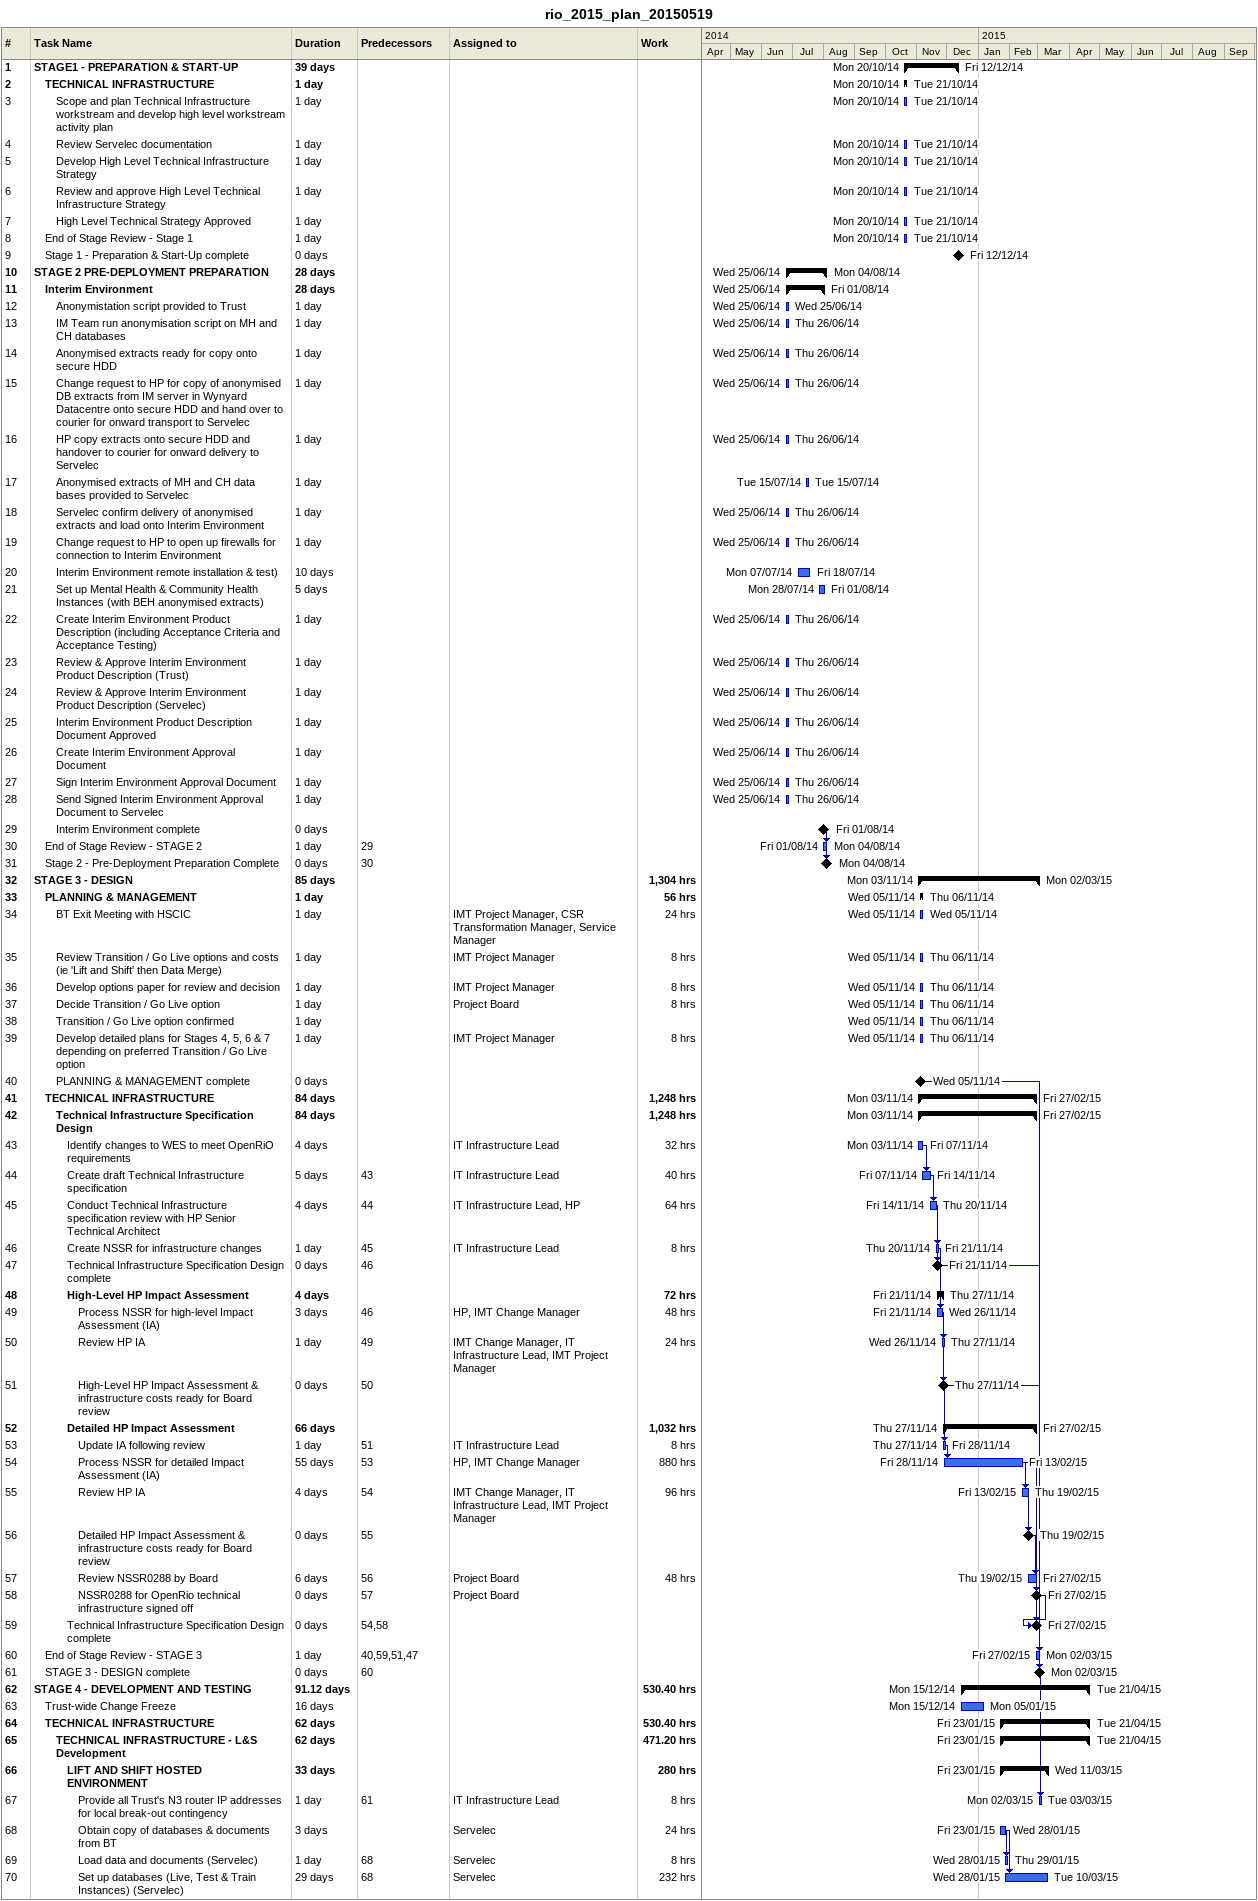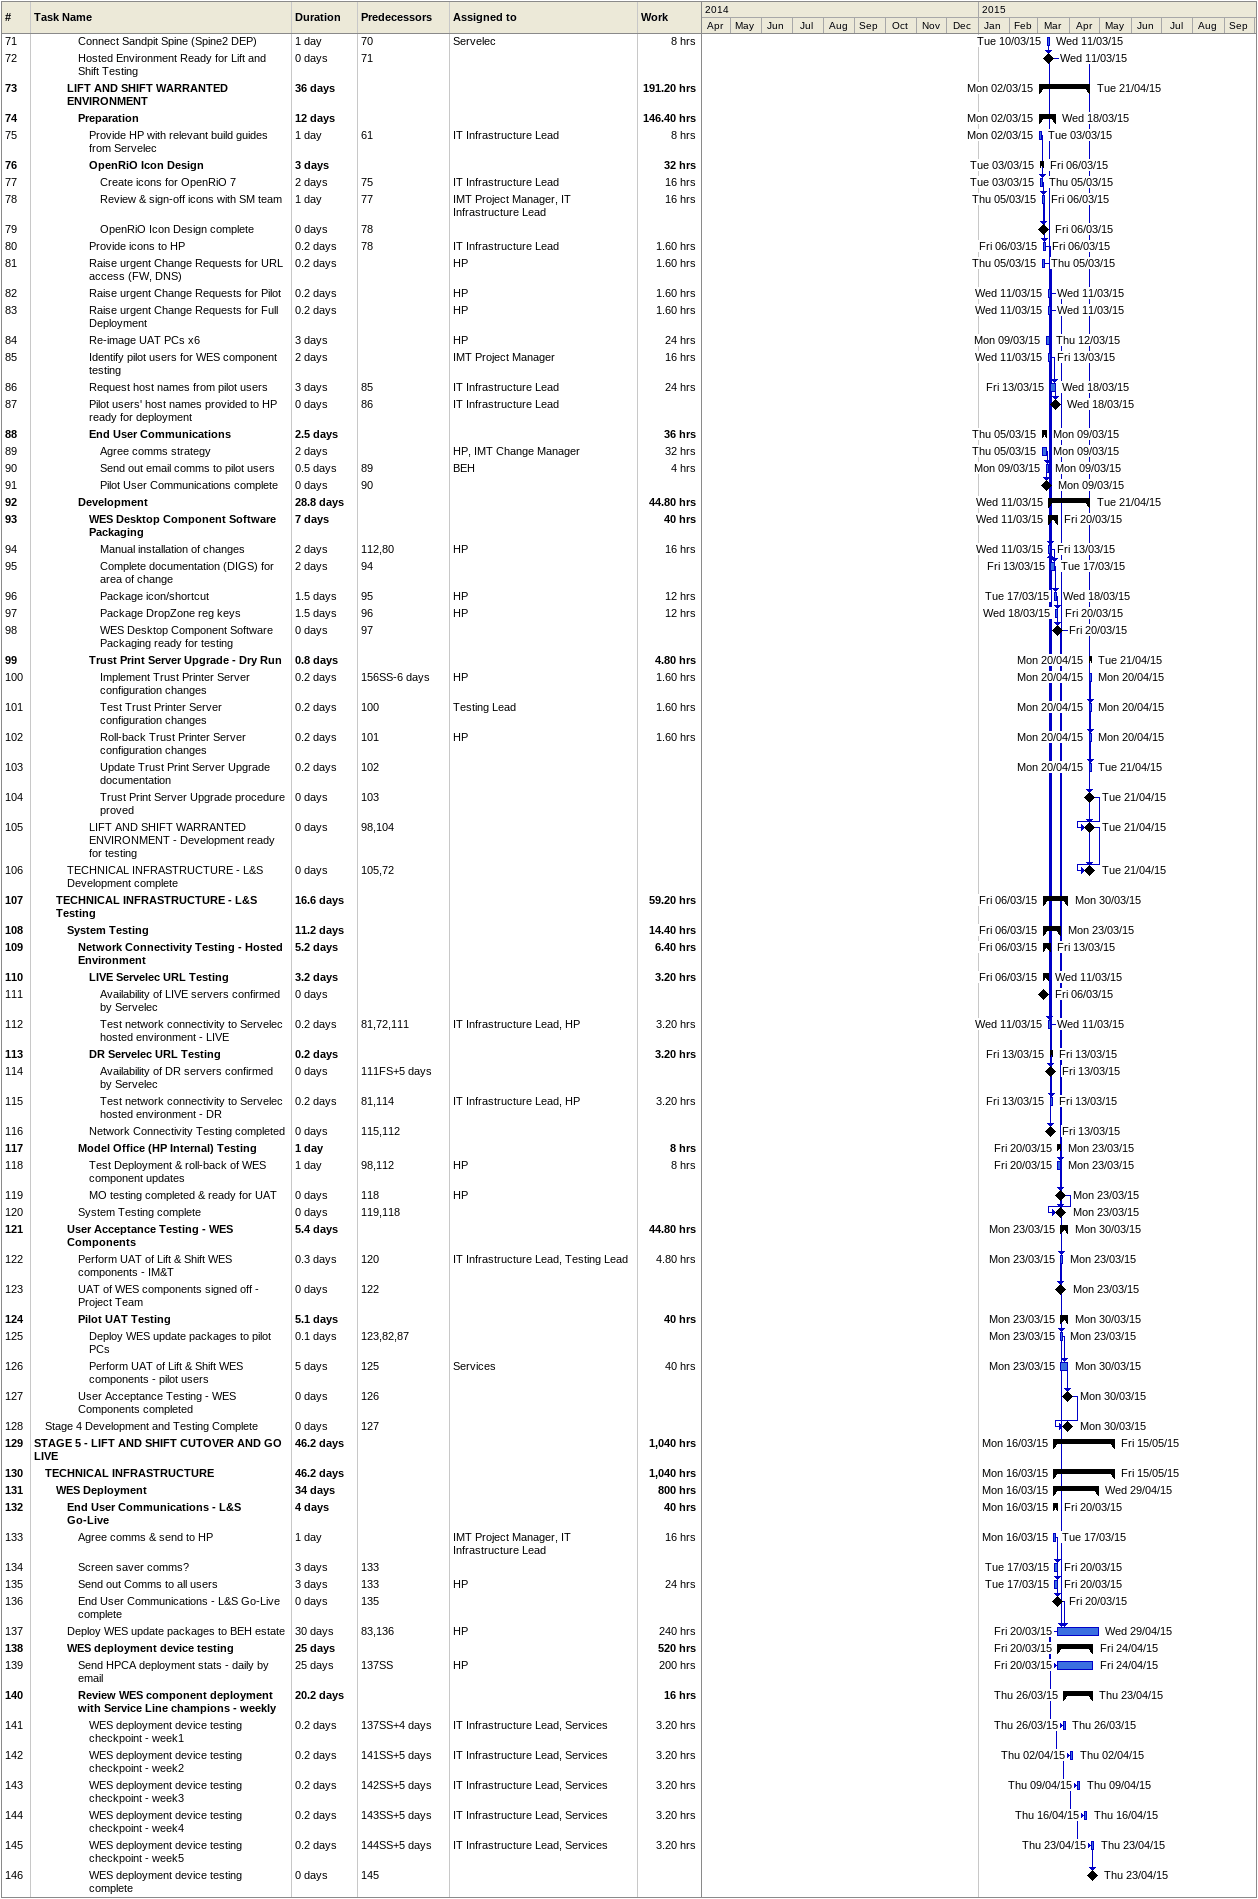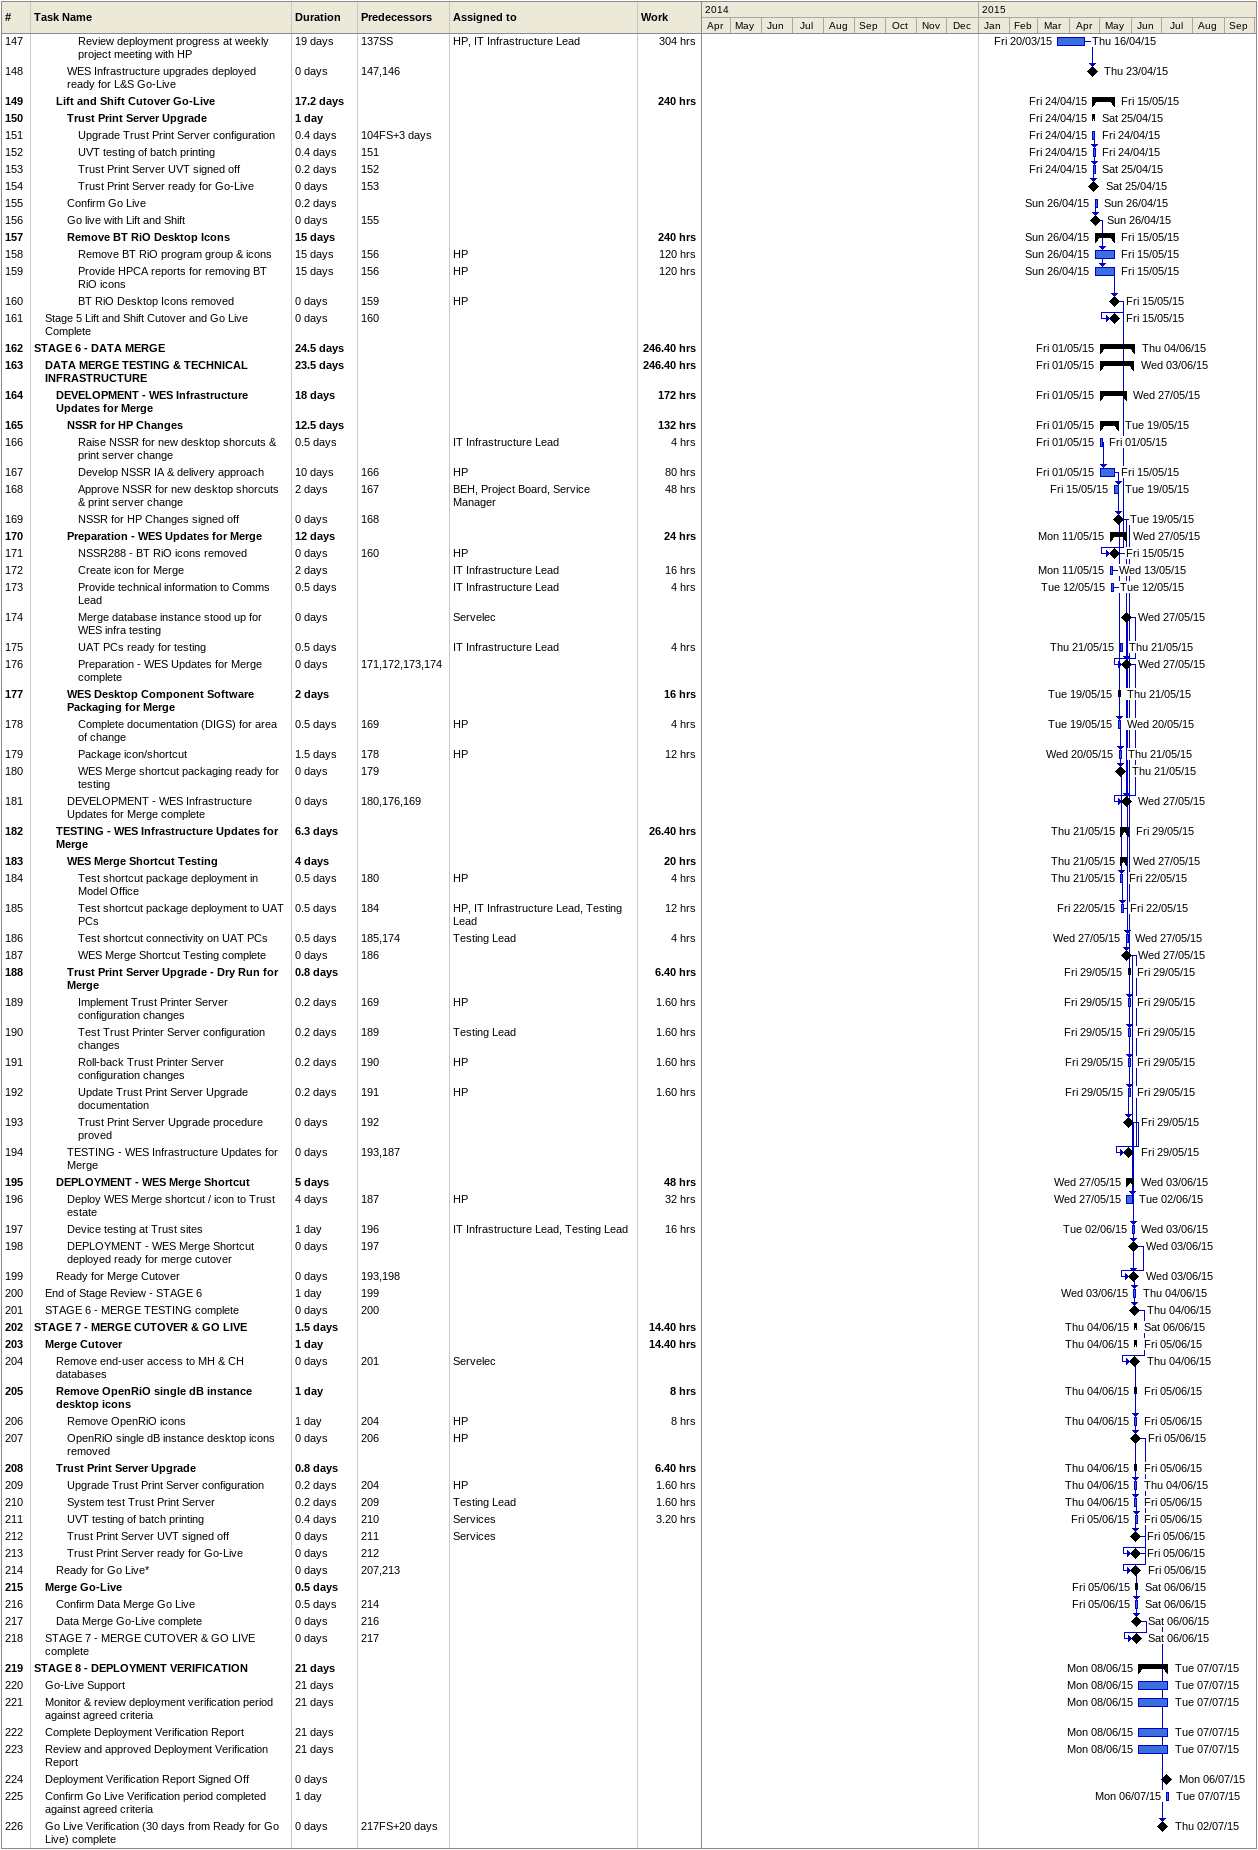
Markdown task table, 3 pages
rio_2015_plan_20150519

| ID | Level | Task | Duration | Start | Finish | Predecessors | Resources | Work (h) |
|---|---|---|---|---|---|---|---|---|
| 1 | 1 | **STAGE1 - PREPARATION & START-UP** | 39d | 2014-10-20 | 2014-12-12 |  |  |  |
| 2 | 2 | **TECHNICAL INFRASTRUCTURE** | 1d | 2014-10-20 | 2014-10-21 |  |  |  |
| 3 | 3 | Scope and plan Technical Infrastructure workstream and develop high level workstream activity plan | 1d | 2014-10-20 | 2014-10-21 |  |  |  |
| 4 | 3 | Review Servelec documentation | 1d | 2014-10-20 | 2014-10-21 |  |  |  |
| 5 | 3 | Develop High Level Technical Infrastructure Strategy | 1d | 2014-10-20 | 2014-10-21 |  |  |  |
| 6 | 3 | Review and approve High Level Technical Infrastructure Strategy | 1d | 2014-10-20 | 2014-10-21 |  |  |  |
| 7 | 3 | High Level Technical Strategy Approved | 1d | 2014-10-20 | 2014-10-21 |  |  |  |
| 8 | 2 | End of Stage Review - Stage 1 | 1d | 2014-10-20 | 2014-10-21 |  |  |  |
| 9 | 2 | Stage 1 - Preparation & Start-Up complete | 0d | 2014-12-12 | 2014-12-12 |  |  |  |
| 10 | 1 | **STAGE 2 PRE-DEPLOYMENT PREPARATION** | 28d | 2014-06-25 | 2014-08-04 |  |  |  |
| 11 | 2 | **Interim Environment** | 28d | 2014-06-25 | 2014-08-01 |  |  |  |
| 12 | 3 | Anonymistation script provided to Trust | 1d | 2014-06-25 | 2014-06-25 |  |  |  |
| 13 | 3 | IM Team run anonymisation script on MH and CH databases | 1d | 2014-06-25 | 2014-06-26 |  |  |  |
| 14 | 3 | Anonymised extracts ready for copy onto secure HDD | 1d | 2014-06-25 | 2014-06-26 |  |  |  |
| 15 | 3 | Change request to HP for copy of anonymised DB extracts from IM server in Wynyard Datacentre onto secure HDD and hand over to courier for onward transport to Servelec | 1d | 2014-06-25 | 2014-06-26 |  |  |  |
| 16 | 3 | HP copy extracts onto secure HDD and handover to courier for onward delivery to Servelec | 1d | 2014-06-25 | 2014-06-26 |  |  |  |
| 17 | 3 | Anonymised extracts of MH and CH data bases provided to Servelec | 1d | 2014-07-15 | 2014-07-15 |  |  |  |
| 18 | 3 | Servelec confirm delivery of anonymised extracts and load onto Interim Environment | 1d | 2014-06-25 | 2014-06-26 |  |  |  |
| 19 | 3 | Change request to HP to open up firewalls for connection to Interim Environment | 1d | 2014-06-25 | 2014-06-26 |  |  |  |
| 20 | 3 | Interim Environment remote installation & test) | 10d | 2014-07-07 | 2014-07-18 |  |  |  |
| 21 | 3 | Set up Mental Health & Community Health Instances (with BEH anonymised extracts) | 5d | 2014-07-28 | 2014-08-01 |  |  |  |
| 22 | 3 | Create Interim Environment Product Description (including Acceptance Criteria and Acceptance Testing) | 1d | 2014-06-25 | 2014-06-26 |  |  |  |
| 23 | 3 | Review & Approve Interim Environment Product Description (Trust) | 1d | 2014-06-25 | 2014-06-26 |  |  |  |
| 24 | 3 | Review & Approve Interim Environment Product Description (Servelec) | 1d | 2014-06-25 | 2014-06-26 |  |  |  |
| 25 | 3 | Interim Environment Product Description Document Approved | 1d | 2014-06-25 | 2014-06-26 |  |  |  |
| 26 | 3 | Create Interim Environment Approval Document | 1d | 2014-06-25 | 2014-06-26 |  |  |  |
| 27 | 3 | Sign Interim Environment Approval Document | 1d | 2014-06-25 | 2014-06-26 |  |  |  |
| 28 | 3 | Send Signed Interim Environment Approval Document to Servelec | 1d | 2014-06-25 | 2014-06-26 |  |  |  |
| 29 | 3 | Interim Environment complete | 0d | 2014-08-01 | 2014-08-01 |  |  |  |
| 30 | 2 | End of Stage Review - STAGE 2 | 1d | 2014-08-01 | 2014-08-04 | 29 |  |  |
| 31 | 2 | Stage 2 - Pre-Deployment Preparation Complete | 0d | 2014-08-04 | 2014-08-04 | 30 |  |  |
| 32 | 1 | **STAGE 3 - DESIGN** | 85d | 2014-11-03 | 2015-03-02 |  |  | 1304 |
| 33 | 2 | **PLANNING & MANAGEMENT** | 1d | 2014-11-05 | 2014-11-06 |  |  | 56 |
| 34 | 3 | BT Exit Meeting with HSCIC | 1d | 2014-11-05 | 2014-11-05 |  | IMT Project Manager, CSR Transformation Manager, Service Manager | 24 |
| 35 | 3 | Review Transition / Go Live options and costs (ie 'Lift and Shift' then Data Merge) | 1d | 2014-11-05 | 2014-11-06 |  | IMT Project Manager | 8 |
| 36 | 3 | Develop options paper for review and decision | 1d | 2014-11-05 | 2014-11-06 |  | IMT Project Manager | 8 |
| 37 | 3 | Decide Transition / Go Live option | 1d | 2014-11-05 | 2014-11-06 |  | Project Board | 8 |
| 38 | 3 | Transition / Go Live option confirmed | 1d | 2014-11-05 | 2014-11-06 |  |  |  |
| 39 | 3 | Develop detailed plans for Stages 4, 5, 6 & 7 depending on preferred Transition / Go Live option | 1d | 2014-11-05 | 2014-11-06 |  | IMT Project Manager | 8 |
| 40 | 3 | PLANNING & MANAGEMENT complete | 0d | 2014-11-05 | 2014-11-05 |  |  |  |
| 41 | 2 | **TECHNICAL INFRASTRUCTURE** | 84d | 2014-11-03 | 2015-02-27 |  |  | 1248 |
| 42 | 3 | **Technical Infrastructure Specification Design** | 84d | 2014-11-03 | 2015-02-27 |  |  | 1248 |
| 43 | 4 | Identify changes to WES to meet OpenRiO requirements | 4d | 2014-11-03 | 2014-11-07 |  | IT Infrastructure Lead | 32 |
| 44 | 4 | Create draft Technical Infrastructure specification | 5d | 2014-11-07 | 2014-11-14 | 43 | IT Infrastructure Lead | 40 |
| 45 | 4 | Conduct Technical Infrastructure specification review with HP Senior Technical Architect | 4d | 2014-11-14 | 2014-11-20 | 44 | IT Infrastructure Lead, HP | 64 |
| 46 | 4 | Create NSSR for infrastructure changes | 1d | 2014-11-20 | 2014-11-21 | 45 | IT Infrastructure Lead | 8 |
| 47 | 4 | Technical Infrastructure Specification Design complete | 0d | 2014-11-21 | 2014-11-21 | 46 |  |  |
| 48 | 4 | **High-Level HP Impact Assessment** | 4d | 2014-11-21 | 2014-11-27 |  |  | 72 |
| 49 | 5 | Process NSSR for high-level Impact Assessment (IA) | 3d | 2014-11-21 | 2014-11-26 | 46 | HP, IMT Change Manager | 48 |
| 50 | 5 | Review HP IA | 1d | 2014-11-26 | 2014-11-27 | 49 | IMT Change Manager, IT Infrastructure Lead, IMT Project Manager | 24 |
| 51 | 5 | High-Level HP Impact Assessment & infrastructure costs ready for Board review | 0d | 2014-11-27 | 2014-11-27 | 50 |  |  |
| 52 | 4 | **Detailed HP Impact Assessment** | 66d | 2014-11-27 | 2015-02-27 |  |  | 1032 |
| 53 | 5 | Update IA following review | 1d | 2014-11-27 | 2014-11-28 | 51 | IT Infrastructure Lead | 8 |
| 54 | 5 | Process NSSR for detailed Impact Assessment (IA) | 55d | 2014-11-28 | 2015-02-13 | 53 | HP, IMT Change Manager | 880 |
| 55 | 5 | Review HP IA | 4d | 2015-02-13 | 2015-02-19 | 54 | IMT Change Manager, IT Infrastructure Lead, IMT Project Manager | 96 |
| 56 | 5 | Detailed HP Impact Assessment & infrastructure costs ready for Board review | 0d | 2015-02-19 | 2015-02-19 | 55 |  |  |
| 57 | 5 | Review NSSR0288 by Board | 6d | 2015-02-19 | 2015-02-27 | 56 | Project Board | 48 |
| 58 | 5 | NSSR0288 for OpenRio technical infrastructure signed off | 0d | 2015-02-27 | 2015-02-27 | 57 | Project Board |  |
| 59 | 4 | Technical Infrastructure Specification Design complete | 0d | 2015-02-27 | 2015-02-27 | 54, 58 |  |  |
| 60 | 2 | End of Stage Review - STAGE 3 | 1d | 2015-02-27 | 2015-03-02 | 40, 59, 51, 47 |  |  |
| 61 | 2 | STAGE 3 - DESIGN complete | 0d | 2015-03-02 | 2015-03-02 | 60 |  |  |
| 62 | 1 | **STAGE 4 - DEVELOPMENT AND TESTING** | 91.12d | 2014-12-15 | 2015-04-21 |  |  | 530.40 |
| 63 | 2 | Trust-wide Change Freeze | 16d | 2014-12-15 | 2015-01-05 |  |  |  |
| 64 | 2 | **TECHNICAL INFRASTRUCTURE** | 62d | 2015-01-23 | 2015-04-21 |  |  | 530.40 |
| 65 | 3 | **TECHNICAL INFRASTRUCTURE - L&S Development** | 62d | 2015-01-23 | 2015-04-21 |  |  | 471.20 |
| 66 | 4 | **LIFT AND SHIFT HOSTED ENVIRONMENT** | 33d | 2015-01-23 | 2015-03-11 |  |  | 280 |
| 67 | 5 | Provide all Trust's N3 router IP addresses for local break-out contingency | 1d | 2015-03-02 | 2015-03-03 | 61 | IT Infrastructure Lead | 8 |
| 68 | 5 | Obtain copy of databases & documents from BT | 3d | 2015-01-23 | 2015-01-28 |  | Servelec | 24 |
| 69 | 5 | Load data and documents (Servelec) | 1d | 2015-01-28 | 2015-01-29 | 68 | Servelec | 8 |
| 70 | 5 | Set up databases (Live, Test & Train Instances) (Servelec) | 29d | 2015-01-28 | 2015-03-10 | 68 | Servelec | 232 |
| 71 | 5 | Connect Sandpit Spine (Spine2 DEP) | 1d | 2015-03-10 | 2015-03-11 | 70 | Servelec | 8 |
| 72 | 5 | Hosted Environment Ready for Lift and Shift Testing | 0d | 2015-03-11 | 2015-03-11 | 71 |  |  |
| 73 | 4 | **LIFT AND SHIFT WARRANTED ENVIRONMENT** | 36d | 2015-03-02 | 2015-04-21 |  |  | 191.20 |
| 74 | 5 | **Preparation** | 12d | 2015-03-02 | 2015-03-18 |  |  | 146.40 |
| 75 | 6 | Provide HP with relevant build guides from Servelec | 1d | 2015-03-02 | 2015-03-03 | 61 | IT Infrastructure Lead | 8 |
| 76 | 6 | **OpenRiO Icon Design** | 3d | 2015-03-03 | 2015-03-06 |  |  | 32 |
| 77 | 7 | Create icons for OpenRiO 7 | 2d | 2015-03-03 | 2015-03-05 | 75 | IT Infrastructure Lead | 16 |
| 78 | 7 | Review & sign-off icons with SM team | 1d | 2015-03-05 | 2015-03-06 | 77 | IMT Project Manager, IT Infrastructure Lead | 16 |
| 79 | 7 | OpenRiO Icon Design complete | 0d | 2015-03-06 | 2015-03-06 | 78 |  |  |
| 80 | 6 | Provide icons to HP | 0.2d | 2015-03-06 | 2015-03-06 | 78 | IT Infrastructure Lead | 1.60 |
| 81 | 6 | Raise urgent Change Requests for URL access (FW, DNS) | 0.2d | 2015-03-05 | 2015-03-05 |  | HP | 1.60 |
| 82 | 6 | Raise urgent Change Requests for Pilot | 0.2d | 2015-03-11 | 2015-03-11 |  | HP | 1.60 |
| 83 | 6 | Raise urgent Change Requests for Full Deployment | 0.2d | 2015-03-11 | 2015-03-11 |  | HP | 1.60 |
| 84 | 6 | Re-image UAT PCs x6 | 3d | 2015-03-09 | 2015-03-12 |  | HP | 24 |
| 85 | 6 | Identify pilot users for WES component testing | 2d | 2015-03-11 | 2015-03-13 |  | IMT Project Manager | 16 |
| 86 | 6 | Request host names from pilot users | 3d | 2015-03-13 | 2015-03-18 | 85 | IT Infrastructure Lead | 24 |
| 87 | 6 | Pilot users' host names provided to HP ready for deployment | 0d | 2015-03-18 | 2015-03-18 | 86 | IT Infrastructure Lead |  |
| 88 | 6 | **End User Communications** | 2.5d | 2015-03-05 | 2015-03-09 |  |  | 36 |
| 89 | 7 | Agree comms strategy | 2d | 2015-03-05 | 2015-03-09 |  | HP, IMT Change Manager | 32 |
| 90 | 7 | Send out email comms to pilot users | 0.5d | 2015-03-09 | 2015-03-09 | 89 | BEH | 4 |
| 91 | 7 | Pilot User Communications complete | 0d | 2015-03-09 | 2015-03-09 | 90 |  |  |
| 92 | 5 | **Development** | 28.8d | 2015-03-11 | 2015-04-21 |  |  | 44.80 |
| 93 | 6 | **WES Desktop Component Software Packaging** | 7d | 2015-03-11 | 2015-03-20 |  |  | 40 |
| 94 | 7 | Manual installation of changes | 2d | 2015-03-11 | 2015-03-13 | 112, 80 | HP | 16 |
| 95 | 7 | Complete documentation (DIGS) for area of change | 2d | 2015-03-13 | 2015-03-17 | 94 |  |  |
| 96 | 7 | Package icon/shortcut | 1.5d | 2015-03-17 | 2015-03-18 | 95 | HP | 12 |
| 97 | 7 | Package DropZone reg keys | 1.5d | 2015-03-18 | 2015-03-20 | 96 | HP | 12 |
| 98 | 7 | WES Desktop Component Software Packaging ready for testing | 0d | 2015-03-20 | 2015-03-20 | 97 |  |  |
| 99 | 6 | **Trust Print Server Upgrade - Dry Run** | 0.8d | 2015-04-20 | 2015-04-21 |  |  | 4.80 |
| 100 | 7 | Implement Trust Printer Server configuration changes | 0.2d | 2015-04-20 | 2015-04-20 | 156SS-6d | HP | 1.60 |
| 101 | 7 | Test Trust Printer Server configuration changes | 0.2d | 2015-04-20 | 2015-04-20 | 100 | Testing Lead | 1.60 |
| 102 | 7 | Roll-back Trust Printer Server configuration changes | 0.2d | 2015-04-20 | 2015-04-20 | 101 | HP | 1.60 |
| 103 | 7 | Update Trust Print Server Upgrade documentation | 0.2d | 2015-04-20 | 2015-04-21 | 102 |  |  |
| 104 | 7 | Trust Print Server Upgrade procedure proved | 0d | 2015-04-21 | 2015-04-21 | 103 |  |  |
| 105 | 6 | LIFT AND SHIFT WARRANTED ENVIRONMENT - Development ready for testing | 0d | 2015-04-21 | 2015-04-21 | 98, 104 |  |  |
| 106 | 4 | TECHNICAL INFRASTRUCTURE - L&S Development complete | 0d | 2015-04-21 | 2015-04-21 | 105, 72 |  |  |
| 107 | 3 | **TECHNICAL INFRASTRUCTURE - L&S Testing** | 16.6d | 2015-03-06 | 2015-03-30 |  |  | 59.20 |
| 108 | 4 | **System Testing** | 11.2d | 2015-03-06 | 2015-03-23 |  |  | 14.40 |
| 109 | 5 | **Network Connectivity Testing - Hosted Environment** | 5.2d | 2015-03-06 | 2015-03-13 |  |  | 6.40 |
| 110 | 6 | **LIVE Servelec URL Testing** | 3.2d | 2015-03-06 | 2015-03-11 |  |  | 3.20 |
| 111 | 7 | Availability of LIVE servers confirmed by Servelec | 0d | 2015-03-06 | 2015-03-06 |  |  |  |
| 112 | 7 | Test network connectivity to Servelec hosted environment - LIVE | 0.2d | 2015-03-11 | 2015-03-11 | 81, 72, 111 | IT Infrastructure Lead, HP | 3.20 |
| 113 | 6 | **DR Servelec URL Testing** | 0.2d | 2015-03-13 | 2015-03-13 |  |  | 3.20 |
| 114 | 7 | Availability of DR servers confirmed by Servelec | 0d | 2015-03-13 | 2015-03-13 | 111FS+5d |  |  |
| 115 | 7 | Test network connectivity to Servelec hosted environment - DR | 0.2d | 2015-03-13 | 2015-03-13 | 81, 114 | IT Infrastructure Lead, HP | 3.20 |
| 116 | 6 | Network Connectivity Testing completed | 0d | 2015-03-13 | 2015-03-13 | 115, 112 |  |  |
| 117 | 5 | **Model Office (HP Internal) Testing** | 1d | 2015-03-20 | 2015-03-23 |  |  | 8 |
| 118 | 6 | Test Deployment & roll-back of WES component updates | 1d | 2015-03-20 | 2015-03-23 | 98, 112 | HP | 8 |
| 119 | 6 | MO testing completed & ready for UAT | 0d | 2015-03-23 | 2015-03-23 | 118 | HP |  |
| 120 | 5 | System Testing complete | 0d | 2015-03-23 | 2015-03-23 | 119, 118 |  |  |
| 121 | 4 | **User Acceptance Testing - WES Components** | 5.4d | 2015-03-23 | 2015-03-30 |  |  | 44.80 |
| 122 | 5 | Perform UAT of Lift & Shift WES components - IM&T | 0.3d | 2015-03-23 | 2015-03-23 | 120 | IT Infrastructure Lead, Testing Lead | 4.80 |
| 123 | 5 | UAT of WES components signed off - Project Team | 0d | 2015-03-23 | 2015-03-23 | 122 |  |  |
| 124 | 5 | **Pilot UAT Testing** | 5.1d | 2015-03-23 | 2015-03-30 |  |  | 40 |
| 125 | 6 | Deploy WES update packages to pilot PCs | 0.1d | 2015-03-23 | 2015-03-23 | 123, 82, 87 |  |  |
| 126 | 6 | Perform UAT of Lift & Shift WES components - pilot users | 5d | 2015-03-23 | 2015-03-30 | 125 | Services | 40 |
| 127 | 5 | User Acceptance Testing - WES Components completed | 0d | 2015-03-30 | 2015-03-30 | 126 |  |  |
| 128 | 2 | Stage 4 Development and Testing Complete | 0d | 2015-03-30 | 2015-03-30 | 127 |  |  |
| 129 | 1 | **STAGE 5 - LIFT AND SHIFT CUTOVER AND GO LIVE** | 46.2d | 2015-03-16 | 2015-05-15 |  |  | 1040 |
| 130 | 2 | **TECHNICAL INFRASTRUCTURE** | 46.2d | 2015-03-16 | 2015-05-15 |  |  | 1040 |
| 131 | 3 | **WES Deployment** | 34d | 2015-03-16 | 2015-04-29 |  |  | 800 |
| 132 | 4 | **End User Communications - L&S Go-Live** | 4d | 2015-03-16 | 2015-03-20 |  |  | 40 |
| 133 | 5 | Agree comms & send to HP | 1d | 2015-03-16 | 2015-03-17 |  | IMT Project Manager, IT Infrastructure Lead | 16 |
| 134 | 5 | Screen saver comms? | 3d | 2015-03-17 | 2015-03-20 | 133 |  |  |
| 135 | 5 | Send out Comms to all users | 3d | 2015-03-17 | 2015-03-20 | 133 | HP | 24 |
| 136 | 5 | End User Communications - L&S Go-Live complete | 0d | 2015-03-20 | 2015-03-20 | 135 |  |  |
| 137 | 4 | Deploy WES update packages to BEH estate | 30d | 2015-03-20 | 2015-04-29 | 83, 136 | HP | 240 |
| 138 | 4 | **WES deployment device testing** | 25d | 2015-03-20 | 2015-04-24 |  |  | 520 |
| 139 | 5 | Send HPCA deployment stats - daily by email | 25d | 2015-03-20 | 2015-04-24 | 137SS | HP | 200 |
| 140 | 5 | **Review WES component deployment with Service Line champions - weekly** | 20.2d | 2015-03-26 | 2015-04-23 |  |  | 16 |
| 141 | 6 | WES deployment device testing checkpoint - week1 | 0.2d | 2015-03-26 | 2015-03-26 | 137SS+4d | IT Infrastructure Lead, Services | 3.20 |
| 142 | 6 | WES deployment device testing checkpoint - week2 | 0.2d | 2015-04-02 | 2015-04-02 | 141SS+5d | IT Infrastructure Lead, Services | 3.20 |
| 143 | 6 | WES deployment device testing checkpoint - week3 | 0.2d | 2015-04-09 | 2015-04-09 | 142SS+5d | IT Infrastructure Lead, Services | 3.20 |
| 144 | 6 | WES deployment device testing checkpoint - week4 | 0.2d | 2015-04-16 | 2015-04-16 | 143SS+5d | IT Infrastructure Lead, Services | 3.20 |
| 145 | 6 | WES deployment device testing checkpoint - week5 | 0.2d | 2015-04-23 | 2015-04-23 | 144SS+5d | IT Infrastructure Lead, Services | 3.20 |
| 146 | 6 | WES deployment device testing complete | 0d | 2015-04-23 | 2015-04-23 | 145 |  |  |
| 147 | 5 | Review deployment progress at weekly project meeting with HP | 19d | 2015-03-20 | 2015-04-16 | 137SS | HP, IT Infrastructure Lead | 304 |
| 148 | 4 | WES Infrastructure upgrades deployed ready for L&S Go-Live | 0d | 2015-04-23 | 2015-04-23 | 147, 146 |  |  |
| 149 | 3 | **Lift and Shift Cutover Go-Live** | 17.2d | 2015-04-24 | 2015-05-15 |  |  | 240 |
| 150 | 4 | **Trust Print Server Upgrade** | 1d | 2015-04-24 | 2015-04-25 |  |  |  |
| 151 | 5 | Upgrade Trust Print Server configuration | 0.4d | 2015-04-24 | 2015-04-24 | 104FS+3d |  |  |
| 152 | 5 | UVT testing of batch printing | 0.4d | 2015-04-24 | 2015-04-24 | 151 |  |  |
| 153 | 5 | Trust Print Server UVT signed off | 0.2d | 2015-04-24 | 2015-04-25 | 152 |  |  |
| 154 | 5 | Trust Print Server ready for Go-Live | 0d | 2015-04-25 | 2015-04-25 | 153 |  |  |
| 155 | 4 | Confirm Go Live | 0.2d | 2015-04-26 | 2015-04-26 |  |  |  |
| 156 | 4 | Go live with Lift and Shift | 0d | 2015-04-26 | 2015-04-26 | 155 |  |  |
| 157 | 4 | **Remove BT RiO Desktop Icons** | 15d | 2015-04-26 | 2015-05-15 |  |  | 240 |
| 158 | 5 | Remove BT RiO program group & icons | 15d | 2015-04-26 | 2015-05-15 | 156 | HP | 120 |
| 159 | 5 | Provide HPCA reports for removing BT RiO icons | 15d | 2015-04-26 | 2015-05-15 | 156 | HP | 120 |
| 160 | 5 | BT RiO Desktop Icons removed | 0d | 2015-05-15 | 2015-05-15 | 159 | HP |  |
| 161 | 2 | Stage 5 Lift and Shift Cutover and Go Live Complete | 0d | 2015-05-15 | 2015-05-15 | 160 |  |  |
| 162 | 1 | **STAGE 6 - DATA MERGE** | 24.5d | 2015-05-01 | 2015-06-04 |  |  | 246.40 |
| 163 | 2 | **DATA MERGE TESTING & TECHNICAL INFRASTRUCTURE** | 23.5d | 2015-05-01 | 2015-06-03 |  |  | 246.40 |
| 164 | 3 | **DEVELOPMENT - WES Infrastructure Updates for Merge** | 18d | 2015-05-01 | 2015-05-27 |  |  | 172 |
| 165 | 4 | **NSSR for HP Changes** | 12.5d | 2015-05-01 | 2015-05-19 |  |  | 132 |
| 166 | 5 | Raise NSSR for new desktop shorcuts & print server change | 0.5d | 2015-05-01 | 2015-05-01 |  | IT Infrastructure Lead | 4 |
| 167 | 5 | Develop NSSR IA & delivery approach | 10d | 2015-05-01 | 2015-05-15 | 166 | HP | 80 |
| 168 | 5 | Approve NSSR for new desktop shorcuts & print server change | 2d | 2015-05-15 | 2015-05-19 | 167 | BEH, Project Board, Service Manager | 48 |
| 169 | 5 | NSSR for HP Changes signed off | 0d | 2015-05-19 | 2015-05-19 | 168 |  |  |
| 170 | 4 | **Preparation - WES Updates for Merge** | 12d | 2015-05-11 | 2015-05-27 |  |  | 24 |
| 171 | 5 | NSSR288 - BT RiO icons removed | 0d | 2015-05-15 | 2015-05-15 | 160 | HP |  |
| 172 | 5 | Create icon for Merge | 2d | 2015-05-11 | 2015-05-13 |  | IT Infrastructure Lead | 16 |
| 173 | 5 | Provide technical information to Comms Lead | 0.5d | 2015-05-12 | 2015-05-12 |  | IT Infrastructure Lead | 4 |
| 174 | 5 | Merge database instance stood up for WES infra testing | 0d | 2015-05-27 | 2015-05-27 |  | Servelec |  |
| 175 | 5 | UAT PCs ready for testing | 0.5d | 2015-05-21 | 2015-05-21 |  | IT Infrastructure Lead | 4 |
| 176 | 5 | Preparation - WES Updates for Merge complete | 0d | 2015-05-27 | 2015-05-27 | 171, 172, 173, 174 |  |  |
| 177 | 4 | **WES Desktop Component Software Packaging for Merge** | 2d | 2015-05-19 | 2015-05-21 |  |  | 16 |
| 178 | 5 | Complete documentation (DIGS) for area of change | 0.5d | 2015-05-19 | 2015-05-20 | 169 | HP | 4 |
| 179 | 5 | Package icon/shortcut | 1.5d | 2015-05-20 | 2015-05-21 | 178 | HP | 12 |
| 180 | 5 | WES Merge shortcut packaging ready for testing | 0d | 2015-05-21 | 2015-05-21 | 179 |  |  |
| 181 | 4 | DEVELOPMENT - WES Infrastructure Updates for Merge complete | 0d | 2015-05-27 | 2015-05-27 | 180, 176, 169 |  |  |
| 182 | 3 | **TESTING - WES Infrastructure Updates for Merge** | 6.3d | 2015-05-21 | 2015-05-29 |  |  | 26.40 |
| 183 | 4 | **WES Merge Shortcut Testing** | 4d | 2015-05-21 | 2015-05-27 |  |  | 20 |
| 184 | 5 | Test shortcut package deployment in Model Office | 0.5d | 2015-05-21 | 2015-05-22 | 180 | HP | 4 |
| 185 | 5 | Test shortcut package deployment to UAT PCs | 0.5d | 2015-05-22 | 2015-05-22 | 184 | HP, IT Infrastructure Lead, Testing Lead | 12 |
| 186 | 5 | Test shortcut connectivity on UAT PCs | 0.5d | 2015-05-27 | 2015-05-27 | 185, 174 | Testing Lead | 4 |
| 187 | 5 | WES Merge Shortcut Testing complete | 0d | 2015-05-27 | 2015-05-27 | 186 |  |  |
| 188 | 4 | **Trust Print Server Upgrade - Dry Run for Merge** | 0.8d | 2015-05-29 | 2015-05-29 |  |  | 6.40 |
| 189 | 5 | Implement Trust Printer Server configuration changes | 0.2d | 2015-05-29 | 2015-05-29 | 169 | HP | 1.60 |
| 190 | 5 | Test Trust Printer Server configuration changes | 0.2d | 2015-05-29 | 2015-05-29 | 189 | Testing Lead | 1.60 |
| 191 | 5 | Roll-back Trust Printer Server configuration changes | 0.2d | 2015-05-29 | 2015-05-29 | 190 | HP | 1.60 |
| 192 | 5 | Update Trust Print Server Upgrade documentation | 0.2d | 2015-05-29 | 2015-05-29 | 191 | HP | 1.60 |
| 193 | 5 | Trust Print Server Upgrade procedure proved | 0d | 2015-05-29 | 2015-05-29 | 192 |  |  |
| 194 | 4 | TESTING - WES Infrastructure Updates for Merge | 0d | 2015-05-29 | 2015-05-29 | 193, 187 |  |  |
| 195 | 3 | **DEPLOYMENT - WES Merge Shortcut** | 5d | 2015-05-27 | 2015-06-03 |  |  | 48 |
| 196 | 4 | Deploy WES Merge shortcut / icon to Trust estate | 4d | 2015-05-27 | 2015-06-02 | 187 | HP | 32 |
| 197 | 4 | Device testing at Trust sites | 1d | 2015-06-02 | 2015-06-03 | 196 | IT Infrastructure Lead, Testing Lead | 16 |
| 198 | 4 | DEPLOYMENT - WES Merge Shortcut deployed ready for merge cutover | 0d | 2015-06-03 | 2015-06-03 | 197 |  |  |
| 199 | 3 | Ready for Merge Cutover | 0d | 2015-06-03 | 2015-06-03 | 193, 198 |  |  |
| 200 | 2 | End of Stage Review - STAGE 6 | 1d | 2015-06-03 | 2015-06-04 | 199 |  |  |
| 201 | 2 | STAGE 6 - MERGE TESTING complete | 0d | 2015-06-04 | 2015-06-04 | 200 |  |  |
| 202 | 1 | **STAGE 7 - MERGE CUTOVER & GO LIVE** | 1.5d | 2015-06-04 | 2015-06-06 |  |  | 14.40 |
| 203 | 2 | **Merge Cutover** | 1d | 2015-06-04 | 2015-06-05 |  |  | 14.40 |
| 204 | 3 | Remove end-user access to MH & CH databases | 0d | 2015-06-04 | 2015-06-04 | 201 | Servelec |  |
| 205 | 3 | **Remove OpenRiO single dB instance desktop icons** | 1d | 2015-06-04 | 2015-06-05 |  |  | 8 |
| 206 | 4 | Remove OpenRiO icons | 1d | 2015-06-04 | 2015-06-05 | 204 | HP | 8 |
| 207 | 4 | OpenRiO single dB instance desktop icons removed | 0d | 2015-06-05 | 2015-06-05 | 206 | HP |  |
| 208 | 3 | **Trust Print Server Upgrade** | 0.8d | 2015-06-04 | 2015-06-05 |  |  | 6.40 |
| 209 | 4 | Upgrade Trust Print Server configuration | 0.2d | 2015-06-04 | 2015-06-04 | 204 | HP | 1.60 |
| 210 | 4 | System test Trust Print Server | 0.2d | 2015-06-04 | 2015-06-05 | 209 | Testing Lead | 1.60 |
| 211 | 4 | UVT testing of batch printing | 0.4d | 2015-06-05 | 2015-06-05 | 210 | Services | 3.20 |
| 212 | 4 | Trust Print Server UVT signed off | 0d | 2015-06-05 | 2015-06-05 | 211 | Services |  |
| 213 | 4 | Trust Print Server ready for Go-Live | 0d | 2015-06-05 | 2015-06-05 | 212 |  |  |
| 214 | 3 | Ready for Go Live* | 0d | 2015-06-05 | 2015-06-05 | 207, 213 |  |  |
| 215 | 2 | **Merge Go-Live** | 0.5d | 2015-06-05 | 2015-06-06 |  |  |  |
| 216 | 3 | Confirm Data Merge Go Live | 0.5d | 2015-06-05 | 2015-06-06 | 214 |  |  |
| 217 | 3 | Data Merge Go-Live complete | 0d | 2015-06-06 | 2015-06-06 | 216 |  |  |
| 218 | 2 | STAGE 7 - MERGE CUTOVER & GO LIVE complete | 0d | 2015-06-06 | 2015-06-06 | 217 |  |  |
| 219 | 1 | **STAGE 8 - DEPLOYMENT VERIFICATION** | 21d | 2015-06-08 | 2015-07-07 |  |  |  |
| 220 | 2 | Go-Live Support | 21d | 2015-06-08 | 2015-07-07 |  |  |  |
| 221 | 2 | Monitor & review deployment verification period against agreed criteria | 21d | 2015-06-08 | 2015-07-07 |  |  |  |
| 222 | 2 | Complete Deployment Verification Report | 21d | 2015-06-08 | 2015-07-07 |  |  |  |
| 223 | 2 | Review and approved Deployment Verification Report | 21d | 2015-06-08 | 2015-07-07 |  |  |  |
| 224 | 2 | Deployment Verification Report Signed Off | 0d | 2015-07-06 | 2015-07-06 |  |  |  |
| 225 | 2 | Confirm Go Live Verification period completed against agreed criteria | 1d | 2015-07-06 | 2015-07-07 |  |  |  |
| 226 | 2 | Go Live Verification (30 days from Ready for Go Live) complete | 0d | 2015-07-02 | 2015-07-02 | 217FS+20d |  |  |
